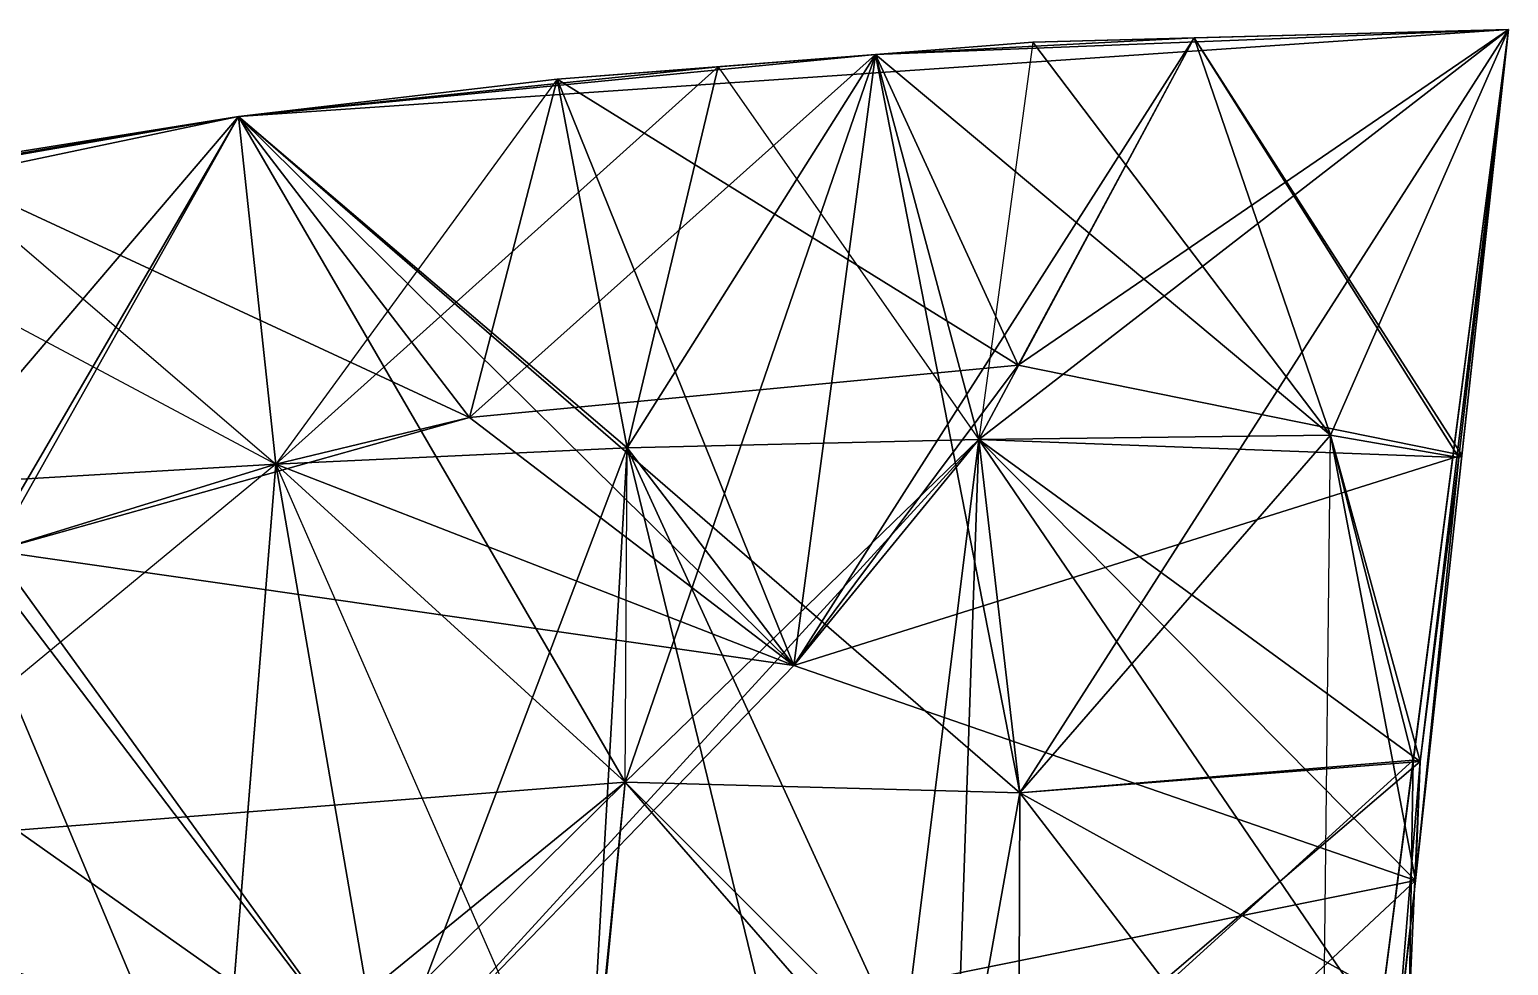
# Model space of a CAD drawing. Extents: x -22.5 to 0, y 0 to 22.5.
# Drawn here: x -3.575 to 0, y 20.22 to 22.48 of the extents above; entities that cross this region are included whole.
import ezdxf

# ---------------------------------------------------------------- set-up
doc = ezdxf.new("R2010")
doc.units = 0

msp = doc.modelspace()

# ---------------------------------------------------------------- linework, layer by layer
at = {"layer": 'Boundaries'}
for p, q in [((-3.07, 22.27, 58.95), (0, 22.48, 58.95)), ((-1.53, 22.42, 54.58), (0, 22.48, 54.58)), ((-0.46, 18.95, 59.83), (0, 22.48, 58.95)), ((0, 22.48, 58.95), (-0.46, 18.95, 59.83)), ((0, 22.48, 54.58), (-0.45, 18.37, 58.9)), ((0, 22.48, 58.95), (0, 22.48, 56.77)), ((0, 22.48, 56.77), (0, 22.48, 55.67)), ((0, 22.48, 55.67), (0, 22.48, 54.58)), ((-3.07, 22.27, 54.58), (-1.53, 22.42, 54.58)), ((-6.07, 21.64, 58.95), (-3.07, 22.27, 58.95)), ((-4.57, 22.01, 54.58), (-3.07, 22.27, 54.58))]:
    msp.add_line(p, q, dxfattribs=at)
at = {"layer": 'Cylindrical crown wall'}
for points in [[(-3.07, 22.27, 58.95), (0, 22.48, 58.95), (-1.53, 22.42, 57.86)], [(-1.53, 22.42, 55.67), (-0.76, 22.46, 55.13), (-1.53, 22.42, 54.58), (-2.3, 22.36, 55.13)], [(-2.3, 22.36, 56.22), (-1.53, 22.42, 57.13), (-0.76, 22.46, 56.22), (-1.53, 22.42, 55.67)], [(0, 22.48, 58.95), (-1.15, 22.45, 57.58), (-1.53, 22.42, 57.86)], [(-0.76, 22.46, 56.22), (0, 22.48, 55.67), (-0.76, 22.46, 55.13), (-1.53, 22.42, 55.67)], [(-1.53, 22.42, 57.13), (-1.15, 22.45, 57.58), (0, 22.48, 56.77), (-0.76, 22.46, 56.22)], [(0, 22.48, 54.58), (-1.53, 22.42, 54.58), (-0.76, 22.46, 55.13)], [(-1.15, 22.45, 57.58), (0, 22.48, 56.77), (0, 22.48, 58.95)], [(-0.76, 22.46, 56.22), (0, 22.48, 55.67), (0, 22.48, 56.77)], [(-0.76, 22.46, 55.13), (0, 22.48, 54.58), (0, 22.48, 55.67)], [(-3.07, 22.27, 58.95), (-1.53, 22.42, 57.86), (-1.91, 22.39, 57.58)], [(-1.91, 22.39, 57.58), (-1.53, 22.42, 57.13), (-2.3, 22.36, 56.22), (-3.07, 22.27, 56.77)], [(-2.3, 22.36, 56.22), (-1.53, 22.42, 55.67), (-2.3, 22.36, 55.13), (-3.07, 22.27, 55.67)], [(-1.53, 22.42, 54.58), (-3.07, 22.27, 54.58), (-2.3, 22.36, 55.13)], [(-1.91, 22.39, 57.58), (-1.53, 22.42, 57.86), (-1.15, 22.45, 57.58), (-1.53, 22.42, 57.13)], [(-3.07, 22.27, 58.95), (-1.91, 22.39, 57.58), (-3.07, 22.27, 56.77), (-4.2, 22.08, 57.58)], [(-3.07, 22.27, 56.77), (-2.3, 22.36, 56.22), (-3.07, 22.27, 55.67), (-3.82, 22.15, 56.22)], [(-3.07, 22.27, 55.67), (-2.3, 22.36, 55.13), (-3.07, 22.27, 54.58), (-3.82, 22.15, 55.13)], [(-6.07, 21.64, 58.95), (-3.07, 22.27, 58.95), (-4.57, 22.01, 57.86)], [(-3.07, 22.27, 58.95), (-4.2, 22.08, 57.58), (-4.57, 22.01, 57.86)], [(-3.82, 22.15, 56.22), (-3.07, 22.27, 55.67), (-3.82, 22.15, 55.13), (-4.57, 22.01, 55.67)], [(-4.57, 22.01, 57.13), (-4.2, 22.08, 57.58), (-3.07, 22.27, 56.77), (-3.82, 22.15, 56.22)], [(-3.07, 22.27, 54.58), (-4.57, 22.01, 54.58), (-3.82, 22.15, 55.13)]]:
    msp.add_3dface(points, dxfattribs=at)
at = {"layer": 'Elements'}
for points in [[(0, 22.48, 58.95), (-3.07, 22.27, 58.95), (-1.53, 22.42, 57.86), (-1.1815, 20.6365, 59.3935)], [(-1.28, 21.49, 57.55), (-1.7278, 20.9439, 56.043), (-0.76, 22.46, 56.22), (-0.12, 21.4468, 57.2011)], [(-0.76, 22.46, 56.22), (-1.7278, 20.9439, 56.043), (-0.1125, 21.4521, 55.6604), (-0.12, 21.4468, 57.2011)], [(-1.53, 22.42, 57.13), (-0.76, 22.46, 56.22), (-1.28, 21.49, 57.55), (-1.7278, 20.9439, 56.043)], [(-0.1125, 21.4521, 55.6604), (-1.7278, 20.9439, 56.043), (-0.76, 22.46, 56.22), (-1.1852, 21.6694, 55.3588)], [(-1.53, 22.42, 55.67), (-0.76, 22.46, 56.22), (-1.53, 22.42, 57.13), (-1.7278, 20.9439, 56.043)], [(-0.76, 22.46, 56.22), (-1.7278, 20.9439, 56.043), (-1.53, 22.42, 55.67), (-1.1852, 21.6694, 55.3588)], [(-0.43, 21.5, 57.56), (-1.53, 22.42, 57.86), (-1.28, 21.49, 57.55), (0, 22.48, 58.95)], [(-0.76, 22.46, 55.13), (-1.53, 22.42, 54.58), (0, 22.48, 54.58), (-1.1852, 21.6694, 55.3588)], [(-1.28, 21.49, 57.55), (0, 22.48, 58.95), (-1.53, 22.42, 57.86), (-1.1815, 20.6365, 59.3935)], [(-0.43, 21.5, 57.56), (-1.53, 22.42, 57.86), (0, 22.48, 58.95), (-1.15, 22.45, 57.58)], [(-1.53, 22.42, 57.13), (-0.43, 21.5, 57.56), (-0.76, 22.46, 56.22), (-1.15, 22.45, 57.58)], [(-1.53, 22.42, 57.13), (-0.43, 21.5, 57.56), (-1.28, 21.49, 57.55), (-0.76, 22.46, 56.22)], [(-1.53, 22.42, 54.58), (-0.76, 22.46, 55.13), (-1.53, 22.42, 55.67), (-1.1852, 21.6694, 55.3588)], [(-1.53, 22.42, 55.67), (-0.76, 22.46, 55.13), (-0.76, 22.46, 56.22), (-1.1852, 21.6694, 55.3588)], [(0, 22.48, 58.95), (-1.28, 21.49, 57.55), (-0.43, 21.5, 57.56), (-1.1815, 20.6365, 59.3935)], [(-1.28, 21.49, 57.55), (-0.76, 22.46, 56.22), (-0.43, 21.5, 57.56), (-0.12, 21.4468, 57.2011)], [(-0.1125, 21.4521, 55.6604), (-0.76, 22.46, 55.13), (0, 22.48, 54.58), (-1.1852, 21.6694, 55.3588)], [(-0.76, 22.46, 56.22), (-0.76, 22.46, 55.13), (-0.1125, 21.4521, 55.6604), (-1.1852, 21.6694, 55.3588)], [(-0.43, 21.5, 57.56), (-0.2299, 20.7156, 59.3899), (0, 22.48, 58.95), (-1.1815, 20.6365, 59.3935)], [(-1.15, 22.45, 57.58), (-0.43, 21.5, 57.56), (0, 22.48, 56.77), (0, 22.48, 58.95)], [(-1.15, 22.45, 57.58), (-0.43, 21.5, 57.56), (-0.76, 22.46, 56.22), (0, 22.48, 56.77)], [(-0.76, 22.46, 56.22), (0, 22.48, 56.77), (-0.43, 21.5, 57.56), (-0.12, 21.4468, 57.2011)], [(-0.1125, 21.4521, 55.6604), (0, 22.48, 56.77), (-0.76, 22.46, 56.22), (-0.12, 21.4468, 57.2011)], [(0, 22.48, 56.77), (-0.76, 22.46, 56.22), (0, 22.48, 55.67), (-0.1125, 21.4521, 55.6604)], [(0, 22.48, 55.67), (-0.1125, 21.4521, 55.6604), (-0.76, 22.46, 55.13), (0, 22.48, 54.58)], [(-0.76, 22.46, 56.22), (-0.1125, 21.4521, 55.6604), (-0.76, 22.46, 55.13), (0, 22.48, 55.67)], [(-0.43, 21.5, 57.56), (0, 22.48, 56.77), (0, 22.48, 58.95), (-0.12, 21.4468, 57.2011)], [(0, 22.48, 58.95), (-0.2136, 20.7123, 58.0494), (-0.43, 21.5, 57.56), (-0.12, 21.4468, 57.2011)], [(0, 22.48, 58.95), (-0.2299, 20.7156, 59.3899), (-0.43, 21.5, 57.56), (-0.2136, 20.7123, 58.0494)], [(-3.07, 22.27, 58.95), (-2.13, 21.47, 57.52), (-1.53, 22.42, 57.86), (-2.1356, 20.6621, 59.3702)], [(-2.3, 22.36, 55.13), (-3.07, 22.27, 54.58), (-1.53, 22.42, 54.58), (-2.5119, 21.5427, 55.357)], [(-3.07, 22.27, 58.95), (-2.1356, 20.6621, 59.3702), (-1.53, 22.42, 57.86), (-1.1815, 20.6365, 59.3935)], [(-3.07, 22.27, 58.95), (-2.13, 21.47, 57.52), (-1.91, 22.39, 57.58), (-1.53, 22.42, 57.86)], [(-1.53, 22.42, 54.58), (-1.1852, 21.6694, 55.3588), (-2.3, 22.36, 55.13), (-2.5119, 21.5427, 55.357)], [(-1.53, 22.42, 55.67), (-1.1852, 21.6694, 55.3588), (-1.7278, 20.9439, 56.043), (-2.5119, 21.5427, 55.357)], [(-2.3, 22.36, 55.13), (-1.53, 22.42, 55.67), (-2.3, 22.36, 56.22), (-2.5119, 21.5427, 55.357)], [(-1.53, 22.42, 55.67), (-1.7278, 20.9439, 56.043), (-2.3, 22.36, 56.22), (-2.5119, 21.5427, 55.357)], [(-2.3, 22.36, 55.13), (-1.1852, 21.6694, 55.3588), (-1.53, 22.42, 55.67), (-2.5119, 21.5427, 55.357)], [(-1.53, 22.42, 57.13), (-2.13, 21.47, 57.52), (-2.3, 22.36, 56.22), (-1.7278, 20.9439, 56.043)], [(-1.53, 22.42, 55.67), (-1.53, 22.42, 57.13), (-2.3, 22.36, 56.22), (-1.7278, 20.9439, 56.043)], [(-1.91, 22.39, 57.58), (-2.13, 21.47, 57.52), (-2.3, 22.36, 56.22), (-1.53, 22.42, 57.13)], [(-1.53, 22.42, 54.58), (-1.53, 22.42, 55.67), (-2.3, 22.36, 55.13), (-1.1852, 21.6694, 55.3588)], [(-1.53, 22.42, 57.86), (-2.13, 21.47, 57.52), (-1.28, 21.49, 57.55), (-2.1356, 20.6621, 59.3702)], [(-1.53, 22.42, 57.86), (-2.1356, 20.6621, 59.3702), (-1.28, 21.49, 57.55), (-1.1815, 20.6365, 59.3935)], [(-1.91, 22.39, 57.58), (-1.53, 22.42, 57.13), (-1.28, 21.49, 57.55), (-2.13, 21.47, 57.52)], [(-1.28, 21.49, 57.55), (-2.13, 21.47, 57.52), (-1.53, 22.42, 57.13), (-1.7278, 20.9439, 56.043)], [(-1.28, 21.49, 57.55), (-1.53, 22.42, 57.86), (-1.91, 22.39, 57.58), (-2.13, 21.47, 57.52)], [(-1.28, 21.49, 57.55), (-1.53, 22.42, 57.86), (-1.53, 22.42, 57.13), (-1.91, 22.39, 57.58)], [(-1.53, 22.42, 57.86), (-1.28, 21.49, 57.55), (-1.53, 22.42, 57.13), (-1.15, 22.45, 57.58)], [(-0.43, 21.5, 57.56), (-1.53, 22.42, 57.86), (-1.15, 22.45, 57.58), (-1.28, 21.49, 57.55)], [(-1.53, 22.42, 57.13), (-0.43, 21.5, 57.56), (-1.15, 22.45, 57.58), (-1.28, 21.49, 57.55)], [(-1.91, 22.39, 57.58), (-2.98, 21.43, 57.47), (-2.13, 21.47, 57.52), (-3.07, 22.27, 58.95)], [(-2.13, 21.47, 57.52), (-1.91, 22.39, 57.58), (-2.3, 22.36, 56.22), (-3.07, 22.27, 56.77)], [(-1.91, 22.39, 57.58), (-2.98, 21.43, 57.47), (-3.07, 22.27, 58.95), (-3.07, 22.27, 56.77)], [(-1.91, 22.39, 57.58), (-2.98, 21.43, 57.47), (-3.07, 22.27, 56.77), (-2.13, 21.47, 57.52)], [(-3.07, 22.27, 56.77), (-3.07, 22.27, 55.67), (-2.3, 22.36, 56.22), (-2.5119, 21.5427, 55.357)], [(-2.3, 22.36, 56.22), (-1.7278, 20.9439, 56.043), (-3.07, 22.27, 56.77), (-2.5119, 21.5427, 55.357)], [(-2.3, 22.36, 56.22), (-2.98, 21.43, 57.47), (-2.13, 21.47, 57.52), (-3.07, 22.27, 56.77)], [(-3.07, 22.27, 54.58), (-2.3, 22.36, 55.13), (-3.07, 22.27, 55.67), (-2.5119, 21.5427, 55.357)], [(-2.3, 22.36, 56.22), (-2.98, 21.43, 57.47), (-3.07, 22.27, 56.77), (-1.7278, 20.9439, 56.043)], [(-2.3, 22.36, 55.13), (-2.3, 22.36, 56.22), (-3.07, 22.27, 55.67), (-2.5119, 21.5427, 55.357)], [(-2.3, 22.36, 56.22), (-2.13, 21.47, 57.52), (-2.98, 21.43, 57.47), (-1.7278, 20.9439, 56.043)], [(-4.57, 22.01, 57.86), (-4.0974, 20.5076, 59.3343), (-3.07, 22.27, 58.95), (-6.07, 21.64, 58.95)], [(-3.83, 21.38, 57.4), (-3.07, 22.27, 58.95), (-4.2, 22.08, 57.58), (-4.57, 22.01, 57.86)], [(-3.82, 22.15, 55.13), (-4.57, 22.01, 54.58), (-3.07, 22.27, 54.58), (-3.6608, 21.2213, 55.5016)], [(-3.83, 21.38, 57.4), (-4.0974, 20.5076, 59.3343), (-3.07, 22.27, 58.95), (-4.57, 22.01, 57.86)], [(-4.2, 22.08, 57.58), (-3.83, 21.38, 57.4), (-3.82, 22.15, 56.22), (-3.07, 22.27, 56.77)], [(-4.2, 22.08, 57.58), (-2.98, 21.43, 57.47), (-3.83, 21.38, 57.4), (-3.07, 22.27, 56.77)], [(-4.2, 22.08, 57.58), (-2.98, 21.43, 57.47), (-3.07, 22.27, 58.95), (-3.83, 21.38, 57.4)], [(-4.2, 22.08, 57.58), (-2.98, 21.43, 57.47), (-3.07, 22.27, 56.77), (-3.07, 22.27, 58.95)], [(-2.98, 21.43, 57.47), (-3.07, 22.27, 58.95), (-4.0974, 20.5076, 59.3343), (-2.1356, 20.6621, 59.3702)], [(-2.98, 21.43, 57.47), (-4.0974, 20.5076, 59.3343), (-3.07, 22.27, 58.95), (-3.83, 21.38, 57.4)], [(-3.82, 22.15, 56.22), (-2.98, 21.43, 57.47), (-3.07, 22.27, 56.77), (-3.83, 21.38, 57.4)], [(-3.07, 22.27, 55.67), (-3.07, 22.27, 56.77), (-3.82, 22.15, 56.22), (-3.6608, 21.2213, 55.5016)], [(-3.07, 22.27, 55.67), (-3.82, 22.15, 56.22), (-3.82, 22.15, 55.13), (-3.6608, 21.2213, 55.5016)], [(-3.82, 22.15, 55.13), (-3.07, 22.27, 54.58), (-3.07, 22.27, 55.67), (-2.5119, 21.5427, 55.357)], [(-3.82, 22.15, 56.22), (-3.07, 22.27, 56.77), (-2.98, 21.43, 57.47), (-3.6608, 21.2213, 55.5016)], [(-3.07, 22.27, 55.67), (-3.6608, 21.2213, 55.5016), (-3.82, 22.15, 55.13), (-2.5119, 21.5427, 55.357)], [(-3.82, 22.15, 55.13), (-3.6608, 21.2213, 55.5016), (-3.07, 22.27, 54.58), (-2.5119, 21.5427, 55.357)], [(-3.07, 22.27, 56.77), (-3.6608, 21.2213, 55.5016), (-3.07, 22.27, 55.67), (-2.5119, 21.5427, 55.357)], [(-2.98, 21.43, 57.47), (-3.6608, 21.2213, 55.5016), (-3.07, 22.27, 56.77), (-2.5119, 21.5427, 55.357)], [(-2.98, 21.43, 57.47), (-2.13, 21.47, 57.52), (-3.07, 22.27, 58.95), (-2.1356, 20.6621, 59.3702)], [(-3.07, 22.27, 56.77), (-1.7278, 20.9439, 56.043), (-2.98, 21.43, 57.47), (-2.5119, 21.5427, 55.357)], [(-3.82, 22.15, 56.22), (-2.98, 21.43, 57.47), (-3.83, 21.38, 57.4), (-3.6608, 21.2213, 55.5016)], [(-2.98, 21.43, 57.47), (-1.7278, 20.9439, 56.043), (-3.6608, 21.2213, 55.5016), (-2.5119, 21.5427, 55.357)], [(-2.13, 21.47, 57.52), (-2.7187, 19.9196, 57.0343), (-1.28, 21.49, 57.55), (-1.5694, 19.1676, 57.99)], [(-1.28, 21.49, 57.55), (-2.7187, 19.9196, 57.0343), (-2.13, 21.47, 57.52), (-1.7278, 20.9439, 56.043)], [(-0.225, 20.4249, 56.7401), (-2.7187, 19.9196, 57.0343), (-1.28, 21.49, 57.55), (-1.7278, 20.9439, 56.043)], [(-1.28, 21.49, 57.55), (-2.7187, 19.9196, 57.0343), (-0.225, 20.4249, 56.7401), (-1.5694, 19.1676, 57.99)], [(-2.13, 21.47, 57.52), (-1.34, 19.75, 58.81), (-1.28, 21.49, 57.55), (-2.1356, 20.6621, 59.3702)], [(-1.28, 21.49, 57.55), (-2.1356, 20.6621, 59.3702), (-1.34, 19.75, 58.81), (-1.1815, 20.6365, 59.3935)], [(-1.28, 21.49, 57.55), (-1.34, 19.75, 58.81), (-2.13, 21.47, 57.52), (-1.5694, 19.1676, 57.99)], [(-0.225, 20.4249, 56.7401), (-1.7278, 20.9439, 56.043), (-1.28, 21.49, 57.55), (-0.12, 21.4468, 57.2011)], [(-1.28, 21.49, 57.55), (-1.5694, 19.1676, 57.99), (-0.225, 20.4249, 56.7401), (-0.2716, 20.0107, 58.1861)], [(-1.34, 19.75, 58.81), (-1.5694, 19.1676, 57.99), (-1.28, 21.49, 57.55), (-0.2716, 20.0107, 58.1861)], [(-1.34, 19.75, 58.81), (-0.2136, 20.7123, 58.0494), (-1.28, 21.49, 57.55), (-1.1815, 20.6365, 59.3935)], [(-1.28, 21.49, 57.55), (-0.2136, 20.7123, 58.0494), (-1.34, 19.75, 58.81), (-0.2716, 20.0107, 58.1861)], [(-1.28, 21.49, 57.55), (-0.225, 20.4249, 56.7401), (-0.43, 21.5, 57.56), (-0.2136, 20.7123, 58.0494)], [(-1.28, 21.49, 57.55), (-0.2136, 20.7123, 58.0494), (-0.43, 21.5, 57.56), (-1.1815, 20.6365, 59.3935)], [(-0.43, 21.5, 57.56), (-0.225, 20.4249, 56.7401), (-1.28, 21.49, 57.55), (-0.12, 21.4468, 57.2011)], [(-0.225, 20.4249, 56.7401), (-0.2136, 20.7123, 58.0494), (-1.28, 21.49, 57.55), (-0.2716, 20.0107, 58.1861)], [(-0.43, 21.5, 57.56), (-0.2136, 20.7123, 58.0494), (-0.2299, 20.7156, 59.3899), (-1.1815, 20.6365, 59.3935)], [(-0.43, 21.5, 57.56), (-0.2136, 20.7123, 58.0494), (-0.225, 20.4249, 56.7401), (-0.12, 21.4468, 57.2011)], [(-2.13, 21.47, 57.52), (-2.7187, 19.9196, 57.0343), (-2.98, 21.43, 57.47), (-1.7278, 20.9439, 56.043)], [(-2.98, 21.43, 57.47), (-2.13, 21.47, 57.52), (-2.23, 19.72, 58.77), (-2.7187, 19.9196, 57.0343)], [(-2.23, 19.72, 58.77), (-2.13, 21.47, 57.52), (-2.98, 21.43, 57.47), (-2.1356, 20.6621, 59.3702)], [(-2.23, 19.72, 58.77), (-2.7187, 19.9196, 57.0343), (-2.13, 21.47, 57.52), (-1.5694, 19.1676, 57.99)], [(-2.13, 21.47, 57.52), (-2.23, 19.72, 58.77), (-1.34, 19.75, 58.81), (-2.1356, 20.6621, 59.3702)], [(-1.34, 19.75, 58.81), (-2.23, 19.72, 58.77), (-2.13, 21.47, 57.52), (-1.5694, 19.1676, 57.99)], [(-0.1125, 21.4521, 55.6604), (-1.7278, 20.9439, 56.043), (-0.225, 20.4249, 56.7401), (-0.12, 21.4468, 57.2011)], [(-2.98, 21.43, 57.47), (-4.0974, 20.5076, 59.3343), (-3.83, 21.38, 57.4), (-3.12, 19.69, 58.71)], [(-2.98, 21.43, 57.47), (-4.0974, 20.5076, 59.3343), (-3.12, 19.69, 58.71), (-2.1356, 20.6621, 59.3702)], [(-3.12, 19.69, 58.71), (-3.83, 21.38, 57.4), (-2.98, 21.43, 57.47), (-2.7187, 19.9196, 57.0343)], [(-2.98, 21.43, 57.47), (-2.7187, 19.9196, 57.0343), (-3.83, 21.38, 57.4), (-3.6608, 21.2213, 55.5016)], [(-2.7187, 19.9196, 57.0343), (-3.6608, 21.2213, 55.5016), (-2.98, 21.43, 57.47), (-1.7278, 20.9439, 56.043)], [(-2.98, 21.43, 57.47), (-3.12, 19.69, 58.71), (-2.23, 19.72, 58.77), (-2.1356, 20.6621, 59.3702)], [(-2.98, 21.43, 57.47), (-2.23, 19.72, 58.77), (-3.12, 19.69, 58.71), (-2.7187, 19.9196, 57.0343)], [(-4.69, 21.31, 57.32), (-5.0323, 20.6585, 55.8182), (-3.83, 21.38, 57.4), (-2.7187, 19.9196, 57.0343)], [(-3.83, 21.38, 57.4), (-2.7187, 19.9196, 57.0343), (-5.0323, 20.6585, 55.8182), (-3.6608, 21.2213, 55.5016)], [(-3.83, 21.38, 57.4), (-2.7187, 19.9196, 57.0343), (-4.01, 19.63, 58.64), (-4.7807, 18.9276, 57.6552)], [(-4.69, 21.31, 57.32), (-2.7187, 19.9196, 57.0343), (-3.83, 21.38, 57.4), (-4.7807, 18.9276, 57.6552)], [(-3.12, 19.69, 58.71), (-4.0974, 20.5076, 59.3343), (-3.83, 21.38, 57.4), (-4.01, 19.63, 58.64)], [(-4.01, 19.63, 58.64), (-3.83, 21.38, 57.4), (-3.12, 19.69, 58.71), (-2.7187, 19.9196, 57.0343)], [(-5.0323, 20.6585, 55.8182), (-2.7187, 19.9196, 57.0343), (-4.69, 21.31, 57.32), (-4.7807, 18.9276, 57.6552)], [(-0.2136, 20.7123, 58.0494), (-0.2399, 20.1174, 58.8946), (-1.34, 19.75, 58.81), (-0.2716, 20.0107, 58.1861)], [(-1.34, 19.75, 58.81), (-0.2399, 20.1174, 58.8946), (-0.2136, 20.7123, 58.0494), (-1.1815, 20.6365, 59.3935)], [(-0.2299, 20.7156, 59.3899), (-1.1815, 20.6365, 59.3935), (-0.2399, 20.1174, 58.8946), (-0.8256, 20.174, 59.5166)], [(-0.2136, 20.7123, 58.0494), (-0.2399, 20.1174, 58.8946), (-0.2299, 20.7156, 59.3899), (-1.1815, 20.6365, 59.3935)], [(-0.2299, 20.7156, 59.3899), (-0.2399, 20.1174, 58.8946), (-0.3449, 19.8334, 59.6098), (-0.8256, 20.174, 59.5166)], [(-3.12, 19.69, 58.71), (-2.1356, 20.6621, 59.3702), (-4.0974, 20.5076, 59.3343), (-3.1731, 19.8162, 59.5447)], [(-2.23, 19.72, 58.77), (-2.1356, 20.6621, 59.3702), (-3.12, 19.69, 58.71), (-3.1731, 19.8162, 59.5447)], [(-2.1356, 20.6621, 59.3702), (-3.1731, 19.8162, 59.5447), (-2.23, 19.72, 58.77), (-2.2244, 19.7412, 59.6)], [(-1.34, 19.75, 58.81), (-2.1356, 20.6621, 59.3702), (-2.23, 19.72, 58.77), (-2.2244, 19.7412, 59.6)], [(-1.34, 19.75, 58.81), (-1.1846, 19.7117, 59.6311), (-2.1356, 20.6621, 59.3702), (-2.2244, 19.7412, 59.6)], [(-2.1356, 20.6621, 59.3702), (-1.1846, 19.7117, 59.6311), (-1.34, 19.75, 58.81), (-1.1815, 20.6365, 59.3935)], [(-1.34, 19.75, 58.81), (-1.1815, 20.6365, 59.3935), (-1.1846, 19.7117, 59.6311), (-0.8256, 20.174, 59.5166)], [(-0.2399, 20.1174, 58.8946), (-1.1815, 20.6365, 59.3935), (-1.34, 19.75, 58.81), (-0.8256, 20.174, 59.5166)], [(-4.01, 19.63, 58.64), (-3.1731, 19.8162, 59.5447), (-4.0974, 20.5076, 59.3343), (-4.1629, 19.4995, 59.5807)], [(-3.12, 19.69, 58.71), (-4.0974, 20.5076, 59.3343), (-4.01, 19.63, 58.64), (-3.1731, 19.8162, 59.5447)], [(-0.225, 20.4249, 56.7401), (-1.5694, 19.1676, 57.99), (-0.3375, 19.3974, 57.8201), (-0.2716, 20.0107, 58.1861)]]:
    msp.add_3dface(points, dxfattribs=at)
at = {"layer": 'Faces'}
for points in [[(0, 22.48, 58.95), (-3.07, 22.27, 58.95), (-1.53, 22.42, 57.86)], [(0, 22.48, 58.95), (-1.1815, 20.6365, 59.3935), (-3.07, 22.27, 58.95)], [(-1.53, 22.42, 57.86), (-1.15, 22.45, 57.58), (0, 22.48, 58.95)], [(-0.76, 22.46, 55.13), (-1.53, 22.42, 54.58), (0, 22.48, 54.58)], [(-1.53, 22.42, 54.58), (-1.1852, 21.6694, 55.3588), (0, 22.48, 54.58)], [(-1.53, 22.42, 54.58), (-0.76, 22.46, 55.13), (-1.53, 22.42, 55.67)], [(-1.53, 22.42, 55.67), (-0.76, 22.46, 55.13), (-0.76, 22.46, 56.22)], [(-1.53, 22.42, 55.67), (-0.76, 22.46, 56.22), (-1.53, 22.42, 57.13)], [(-0.76, 22.46, 56.22), (-1.15, 22.45, 57.58), (-1.53, 22.42, 57.13)], [(0, 22.48, 54.58), (-1.1852, 21.6694, 55.3588), (-0.1125, 21.4521, 55.6604)], [(-0.2299, 20.7156, 59.3899), (-1.1815, 20.6365, 59.3935), (0, 22.48, 58.95)], [(-0.76, 22.46, 56.22), (0, 22.48, 56.77), (-1.15, 22.45, 57.58)], [(0, 22.48, 56.77), (0, 22.48, 58.95), (-1.15, 22.45, 57.58)], [(-0.76, 22.46, 55.13), (0, 22.48, 55.67), (-0.76, 22.46, 56.22)], [(0, 22.48, 56.77), (-0.76, 22.46, 56.22), (0, 22.48, 55.67)], [(-0.76, 22.46, 55.13), (0, 22.48, 54.58), (0, 22.48, 55.67)], [(0, 22.48, 58.95), (-0.2136, 20.7123, 58.0494), (-0.2299, 20.7156, 59.3899)], [(0, 22.48, 58.95), (-0.12, 21.4468, 57.2011), (-0.2136, 20.7123, 58.0494)], [(-0.1125, 21.4521, 55.6604), (-0.12, 21.4468, 57.2011), (0, 22.48, 56.77)], [(0, 22.48, 56.77), (-0.12, 21.4468, 57.2011), (0, 22.48, 58.95)], [(0, 22.48, 55.67), (-0.1125, 21.4521, 55.6604), (0, 22.48, 56.77)], [(0, 22.48, 55.67), (0, 22.48, 54.58), (-0.1125, 21.4521, 55.6604)], [(-1.91, 22.39, 57.58), (-1.53, 22.42, 57.86), (-3.07, 22.27, 58.95)], [(-2.3, 22.36, 55.13), (-3.07, 22.27, 54.58), (-1.53, 22.42, 54.58)], [(-3.07, 22.27, 54.58), (-2.5119, 21.5427, 55.357), (-1.53, 22.42, 54.58)], [(-1.53, 22.42, 54.58), (-2.5119, 21.5427, 55.357), (-1.1852, 21.6694, 55.3588)], [(-2.3, 22.36, 56.22), (-1.53, 22.42, 57.13), (-1.91, 22.39, 57.58)], [(-1.53, 22.42, 54.58), (-1.53, 22.42, 55.67), (-2.3, 22.36, 55.13)], [(-2.3, 22.36, 55.13), (-1.53, 22.42, 55.67), (-2.3, 22.36, 56.22)], [(-1.53, 22.42, 55.67), (-1.53, 22.42, 57.13), (-2.3, 22.36, 56.22)], [(-1.53, 22.42, 57.86), (-1.91, 22.39, 57.58), (-1.53, 22.42, 57.13)], [(-1.53, 22.42, 57.13), (-1.15, 22.45, 57.58), (-1.53, 22.42, 57.86)], [(-3.07, 22.27, 58.95), (-3.07, 22.27, 56.77), (-1.91, 22.39, 57.58)], [(-1.91, 22.39, 57.58), (-3.07, 22.27, 56.77), (-2.3, 22.36, 56.22)], [(-3.07, 22.27, 56.77), (-3.07, 22.27, 55.67), (-2.3, 22.36, 56.22)], [(-3.07, 22.27, 54.58), (-2.3, 22.36, 55.13), (-3.07, 22.27, 55.67)], [(-2.3, 22.36, 55.13), (-2.3, 22.36, 56.22), (-3.07, 22.27, 55.67)], [(-3.07, 22.27, 58.95), (-6.07, 21.64, 58.95), (-4.57, 22.01, 57.86)], [(-4.0974, 20.5076, 59.3343), (-6.07, 21.64, 58.95), (-3.07, 22.27, 58.95)], [(-3.07, 22.27, 58.95), (-4.57, 22.01, 57.86), (-4.2, 22.08, 57.58)], [(-3.82, 22.15, 55.13), (-4.57, 22.01, 54.58), (-3.07, 22.27, 54.58)], [(-4.57, 22.01, 54.58), (-3.6608, 21.2213, 55.5016), (-3.07, 22.27, 54.58)], [(-3.07, 22.27, 56.77), (-3.07, 22.27, 58.95), (-4.2, 22.08, 57.58)], [(-3.82, 22.15, 56.22), (-3.07, 22.27, 56.77), (-4.2, 22.08, 57.58)], [(-3.07, 22.27, 58.95), (-2.1356, 20.6621, 59.3702), (-4.0974, 20.5076, 59.3343)], [(-3.07, 22.27, 55.67), (-3.07, 22.27, 56.77), (-3.82, 22.15, 56.22)], [(-3.82, 22.15, 55.13), (-3.07, 22.27, 54.58), (-3.07, 22.27, 55.67)], [(-3.07, 22.27, 55.67), (-3.82, 22.15, 56.22), (-3.82, 22.15, 55.13)], [(-3.6608, 21.2213, 55.5016), (-2.5119, 21.5427, 55.357), (-3.07, 22.27, 54.58)], [(-3.07, 22.27, 58.95), (-1.1815, 20.6365, 59.3935), (-2.1356, 20.6621, 59.3702)], [(-1.1852, 21.6694, 55.3588), (-2.5119, 21.5427, 55.357), (-1.7278, 20.9439, 56.043)], [(-0.1125, 21.4521, 55.6604), (-1.1852, 21.6694, 55.3588), (-1.7278, 20.9439, 56.043)], [(-1.7278, 20.9439, 56.043), (-2.5119, 21.5427, 55.357), (-3.6608, 21.2213, 55.5016)], [(-0.1125, 21.4521, 55.6604), (-1.7278, 20.9439, 56.043), (-0.225, 20.4249, 56.7401)], [(-0.225, 20.4249, 56.7401), (-0.12, 21.4468, 57.2011), (-0.1125, 21.4521, 55.6604)], [(-0.2136, 20.7123, 58.0494), (-0.12, 21.4468, 57.2011), (-0.225, 20.4249, 56.7401)], [(-2.7187, 19.9196, 57.0343), (-3.6608, 21.2213, 55.5016), (-5.0323, 20.6585, 55.8182)], [(-2.7187, 19.9196, 57.0343), (-1.7278, 20.9439, 56.043), (-3.6608, 21.2213, 55.5016)], [(-0.225, 20.4249, 56.7401), (-1.7278, 20.9439, 56.043), (-2.7187, 19.9196, 57.0343)], [(-0.2299, 20.7156, 59.3899), (-0.8256, 20.174, 59.5166), (-1.1815, 20.6365, 59.3935)], [(-0.3449, 19.8334, 59.6098), (-0.8256, 20.174, 59.5166), (-0.2299, 20.7156, 59.3899)], [(-0.2299, 20.7156, 59.3899), (-0.2399, 20.1174, 58.8946), (-0.3449, 19.8334, 59.6098)], [(-0.2136, 20.7123, 58.0494), (-0.2716, 20.0107, 58.1861), (-0.2399, 20.1174, 58.8946)], [(-0.225, 20.4249, 56.7401), (-0.2716, 20.0107, 58.1861), (-0.2136, 20.7123, 58.0494)], [(-0.2136, 20.7123, 58.0494), (-0.2399, 20.1174, 58.8946), (-0.2299, 20.7156, 59.3899)], [(-5.0323, 20.6585, 55.8182), (-4.7807, 18.9276, 57.6552), (-2.7187, 19.9196, 57.0343)], [(-2.1356, 20.6621, 59.3702), (-3.1731, 19.8162, 59.5447), (-4.0974, 20.5076, 59.3343)], [(-2.1356, 20.6621, 59.3702), (-2.2244, 19.7412, 59.6), (-3.1731, 19.8162, 59.5447)], [(-1.1846, 19.7117, 59.6311), (-2.2244, 19.7412, 59.6), (-2.1356, 20.6621, 59.3702)], [(-2.1356, 20.6621, 59.3702), (-1.1815, 20.6365, 59.3935), (-1.1846, 19.7117, 59.6311)], [(-1.1815, 20.6365, 59.3935), (-0.8256, 20.174, 59.5166), (-1.1846, 19.7117, 59.6311)], [(-3.1731, 19.8162, 59.5447), (-4.1629, 19.4995, 59.5807), (-4.0974, 20.5076, 59.3343)], [(-2.7187, 19.9196, 57.0343), (-1.5694, 19.1676, 57.99), (-0.225, 20.4249, 56.7401)], [(-0.225, 20.4249, 56.7401), (-1.5694, 19.1676, 57.99), (-0.3375, 19.3974, 57.8201)], [(-0.3375, 19.3974, 57.8201), (-0.2716, 20.0107, 58.1861), (-0.225, 20.4249, 56.7401)]]:
    msp.add_3dface(points, dxfattribs=at)
at = {"layer": 'UpperTendons Crown'}
for p, q in [((-1.34, 19.75, 58.81), (-1.28, 21.49, 57.55)), ((-0.45, 19.76, 58.83), (-0.43, 21.5, 57.56)), ((-2.23, 19.72, 58.77), (-2.13, 21.47, 57.52)), ((-3.12, 19.69, 58.71), (-2.98, 21.43, 57.47))]:
    msp.add_line(p, q, dxfattribs=at)

doc.saveas('drawing.dxf')
